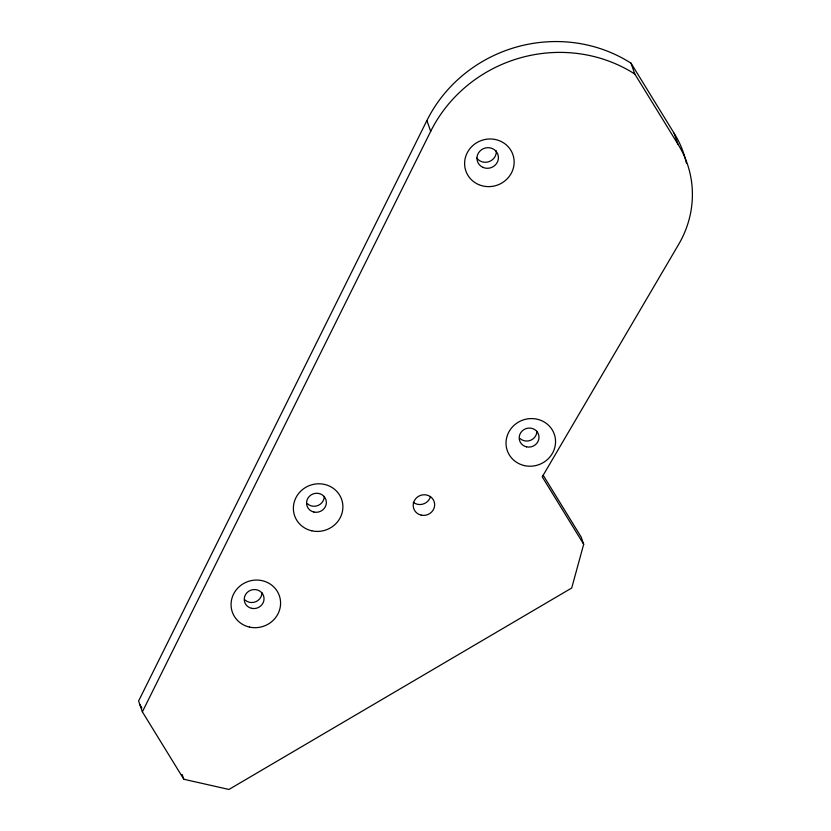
<?xml version="1.0" encoding="UTF-8"?>
<svg xmlns="http://www.w3.org/2000/svg" width="831" height="831" viewBox="0 0 831 831"><rect width="100%" height="100%" fill="white"/><g stroke="black" fill="none" stroke-linecap="round" stroke-linejoin="round"><path stroke-width="1.25" d="M543.121 475.145L581.17 537.034L583.684 544.263L571.707 588.016L228.961 789.45L183.828 779.27L142.371 711.845L138.6 701.011L426.905 120.526A139.452 132.7 -19.2 0 1 631.03 63.187L674.107 133.251A103.927 98.899 -19.2 0 1 686.375 163.063M142.371 711.845L430.687 131.36L426.905 120.526M631.03 63.187L634.801 74.021L677.878 144.085A103.927 98.899 -19.2 0 1 678.667 244.366L542.238 476.838L583.684 544.263M139.857 704.626L141.893 707.939M674.107 133.251L677.878 144.085M182.145 774.45L183.828 779.27M430.687 131.36A139.452 132.7 -19.2 0 1 634.801 74.021M496.315 150.899A10.793 10.263 -19.2 0 1 489.127 161.609A10.793 10.263 -19.2 0 1 476.724 158.015M536.909 431.237A9.962 9.473 -19.2 0 1 520.019 438.508M261.952 592.721A9.962 9.473 -19.2 0 1 245.062 599.992M430.52 496.574A10.793 10.263 -19.2 0 1 413.267 502.36M324.267 496.439A9.962 9.473 -19.2 0 1 307.366 503.711M311.781 530.801A24.899 23.694 -19.2 0 0 342.04 500.667A24.899 23.694 -19.2 0 0 300.583 491.318A24.899 23.694 -19.2 0 0 311.781 530.801M421.172 515.127A10.793 10.263 -19.2 0 0 434.291 502.069A10.793 10.263 -19.2 0 0 416.321 498.018A10.793 10.263 -19.2 0 0 421.172 515.127M524.423 465.599A24.899 23.694 -19.2 0 0 554.692 435.465A24.899 23.694 -19.2 0 0 513.226 426.116A24.899 23.694 -19.2 0 0 524.423 465.599M249.466 627.073A24.899 23.694 -19.2 0 0 279.735 596.949A24.899 23.694 -19.2 0 0 238.268 587.59A24.899 23.694 -19.2 0 0 249.466 627.073M478.573 184.555A24.899 23.694 -19.2 0 0 514.088 160.352A24.899 23.694 -19.2 0 0 475.477 143.503A24.899 23.694 -19.2 0 0 478.573 184.555M483.019 167.405A10.793 10.263 -19.2 0 0 498.403 156.924A10.793 10.263 -19.2 0 0 481.679 149.622A10.793 10.263 -19.2 0 0 483.019 167.405M526.563 446.86A9.962 9.473 -19.2 0 0 538.665 434.81A9.962 9.473 -19.2 0 0 522.076 431.06A9.962 9.473 -19.2 0 0 526.563 446.86M313.91 512.052A9.962 9.473 -19.2 0 0 326.022 500.002A9.962 9.473 -19.2 0 0 309.433 496.263A9.962 9.473 -19.2 0 0 313.91 512.052M251.606 608.334A9.962 9.473 -19.2 0 0 263.707 596.284A9.962 9.473 -19.2 0 0 247.119 592.545A9.962 9.473 -19.2 0 0 251.606 608.334"/></g></svg>
